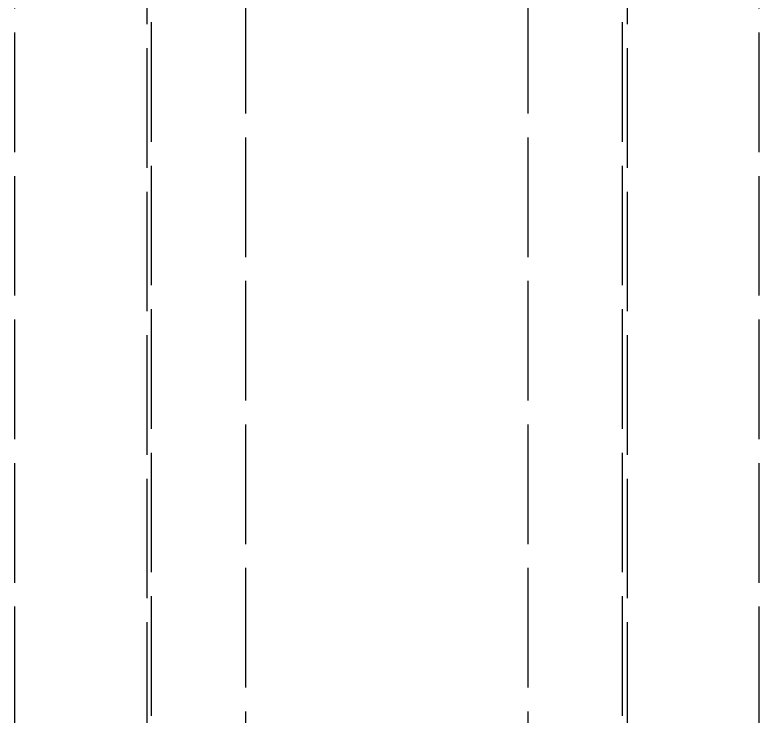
# Model space of a CAD drawing. Header units: millimetres. Extents: x -13 to 272, y -50 to 160.
# Drawn here: x 21.3 to 29.2, y 105.66 to 113.11 of the extents above; entities that cross this region are included whole.
import ezdxf

# ---------------------------------------------------------------- set-up
doc = ezdxf.new("R2010")
doc.units = ezdxf.units.MM
doc.linetypes.add('DASHED', pattern=[1.524, 1.27, -0.254])
doc.layers.add('HIDDEN', color=8, linetype='DASHED')

msp = doc.modelspace()

# ---------------------------------------------------------------- linework, layer by layer
at = {"layer": 'HIDDEN'}
for points in [[(22.75, 95), (22.75, 152.31)], [(27.75, 95), (27.75, 152.31)], [(23.75, 95.3), (23.75, 152.01)], [(26.75, 95.3), (26.75, 152.01)], [(22.7, 147.81), (22.7, 100.51)], [(27.8, 147.81), (27.8, 100.51)], [(21.3, 102.51), (21.3, 138.71)], [(29.2, 102.51), (29.2, 138.71)]]:
    msp.add_lwpolyline(points, dxfattribs=at)

doc.saveas('drawing.dxf')
